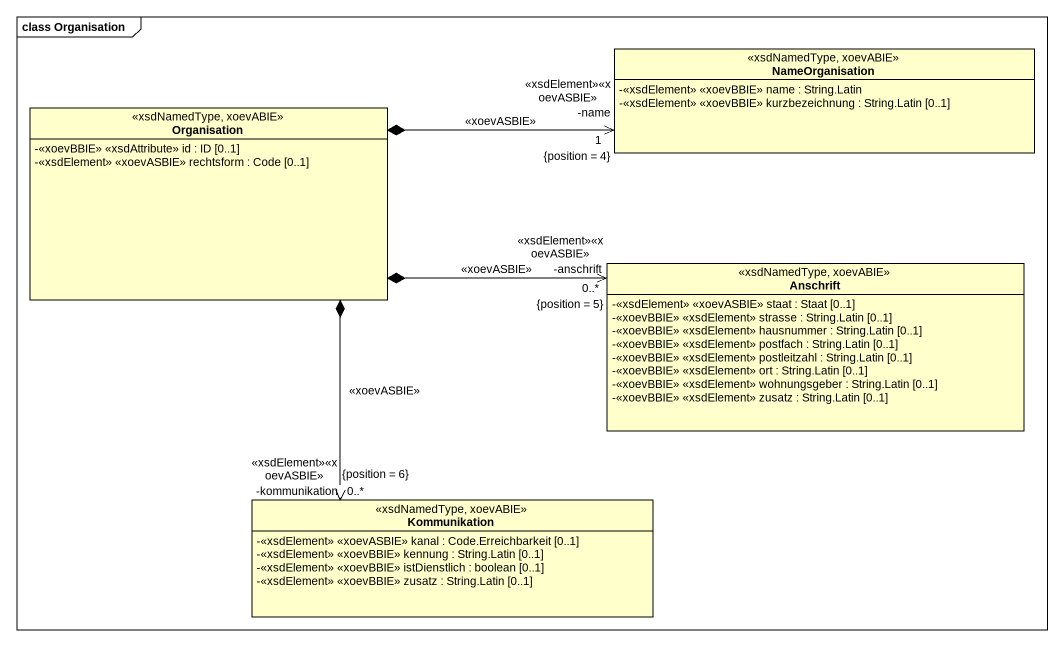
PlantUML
@startuml
mainframe class Organisation
hide circle
hide empty members
skinparam classAttributeIconSize 0
class NameOrganisation <<xsdNamedType, xoevABIE>> {
  -<<xsdElement>> <<xoevBBIE>> name : String.Latin
  -<<xsdElement>> <<xoevBBIE>> kurzbezeichnung : String.Latin [0..1]
}
class Organisation <<xsdNamedType, xoevABIE>> {
  -<<xoevBBIE>> <<xsdAttribute>> id : ID [0..1]
  -<<xsdElement>> <<xoevASBIE>> rechtsform : Code [0..1]
}
class Anschrift <<xsdNamedType, xoevABIE>> {
  -<<xsdElement>> <<xoevASBIE>> staat : Staat [0..1]
  -<<xoevBBIE>> <<xsdElement>> strasse : String.Latin [0..1]
  -<<xoevBBIE>> <<xsdElement>> hausnummer : String.Latin [0..1]
  -<<xoevBBIE>> <<xsdElement>> postfach : String.Latin [0..1]
  -<<xoevBBIE>> <<xsdElement>> postleitzahl : String.Latin [0..1]
  -<<xoevBBIE>> <<xsdElement>> ort : String.Latin [0..1]
  -<<xoevBBIE>> <<xsdElement>> wohnungsgeber : String.Latin [0..1]
  -<<xoevBBIE>> <<xsdElement>> zusatz : String.Latin [0..1]
}
class Kommunikation <<xsdNamedType, xoevABIE>> {
  -<<xsdElement>> <<xoevASBIE>> kanal : Code.Erreichbarkeit [0..1]
  -<<xsdElement>> <<xoevBBIE>> kennung : String.Latin [0..1]
  -<<xsdElement>> <<xoevBBIE>> istDienstlich : boolean [0..1]
  -<<xsdElement>> <<xoevBBIE>> zusatz : String.Latin [0..1]
}
NameOrganisation "-name\n<<xsdElement>><<xoevASBIE>>\n1\n{position = 4}" <-left-* Organisation : <<xoevASBIE>>
Anschrift "-anschrift\n<<xsdElement>><<xoevASBIE>>\n0..*\n{position = 5}" <-left-* Organisation : <<xoevASBIE>>
Kommunikation "-kommunikation\n<<xsdElement>><<xoevASBIE>>\n0..*\n{position = 6}" <-up-* Organisation : <<xoevASBIE>>
@enduml
